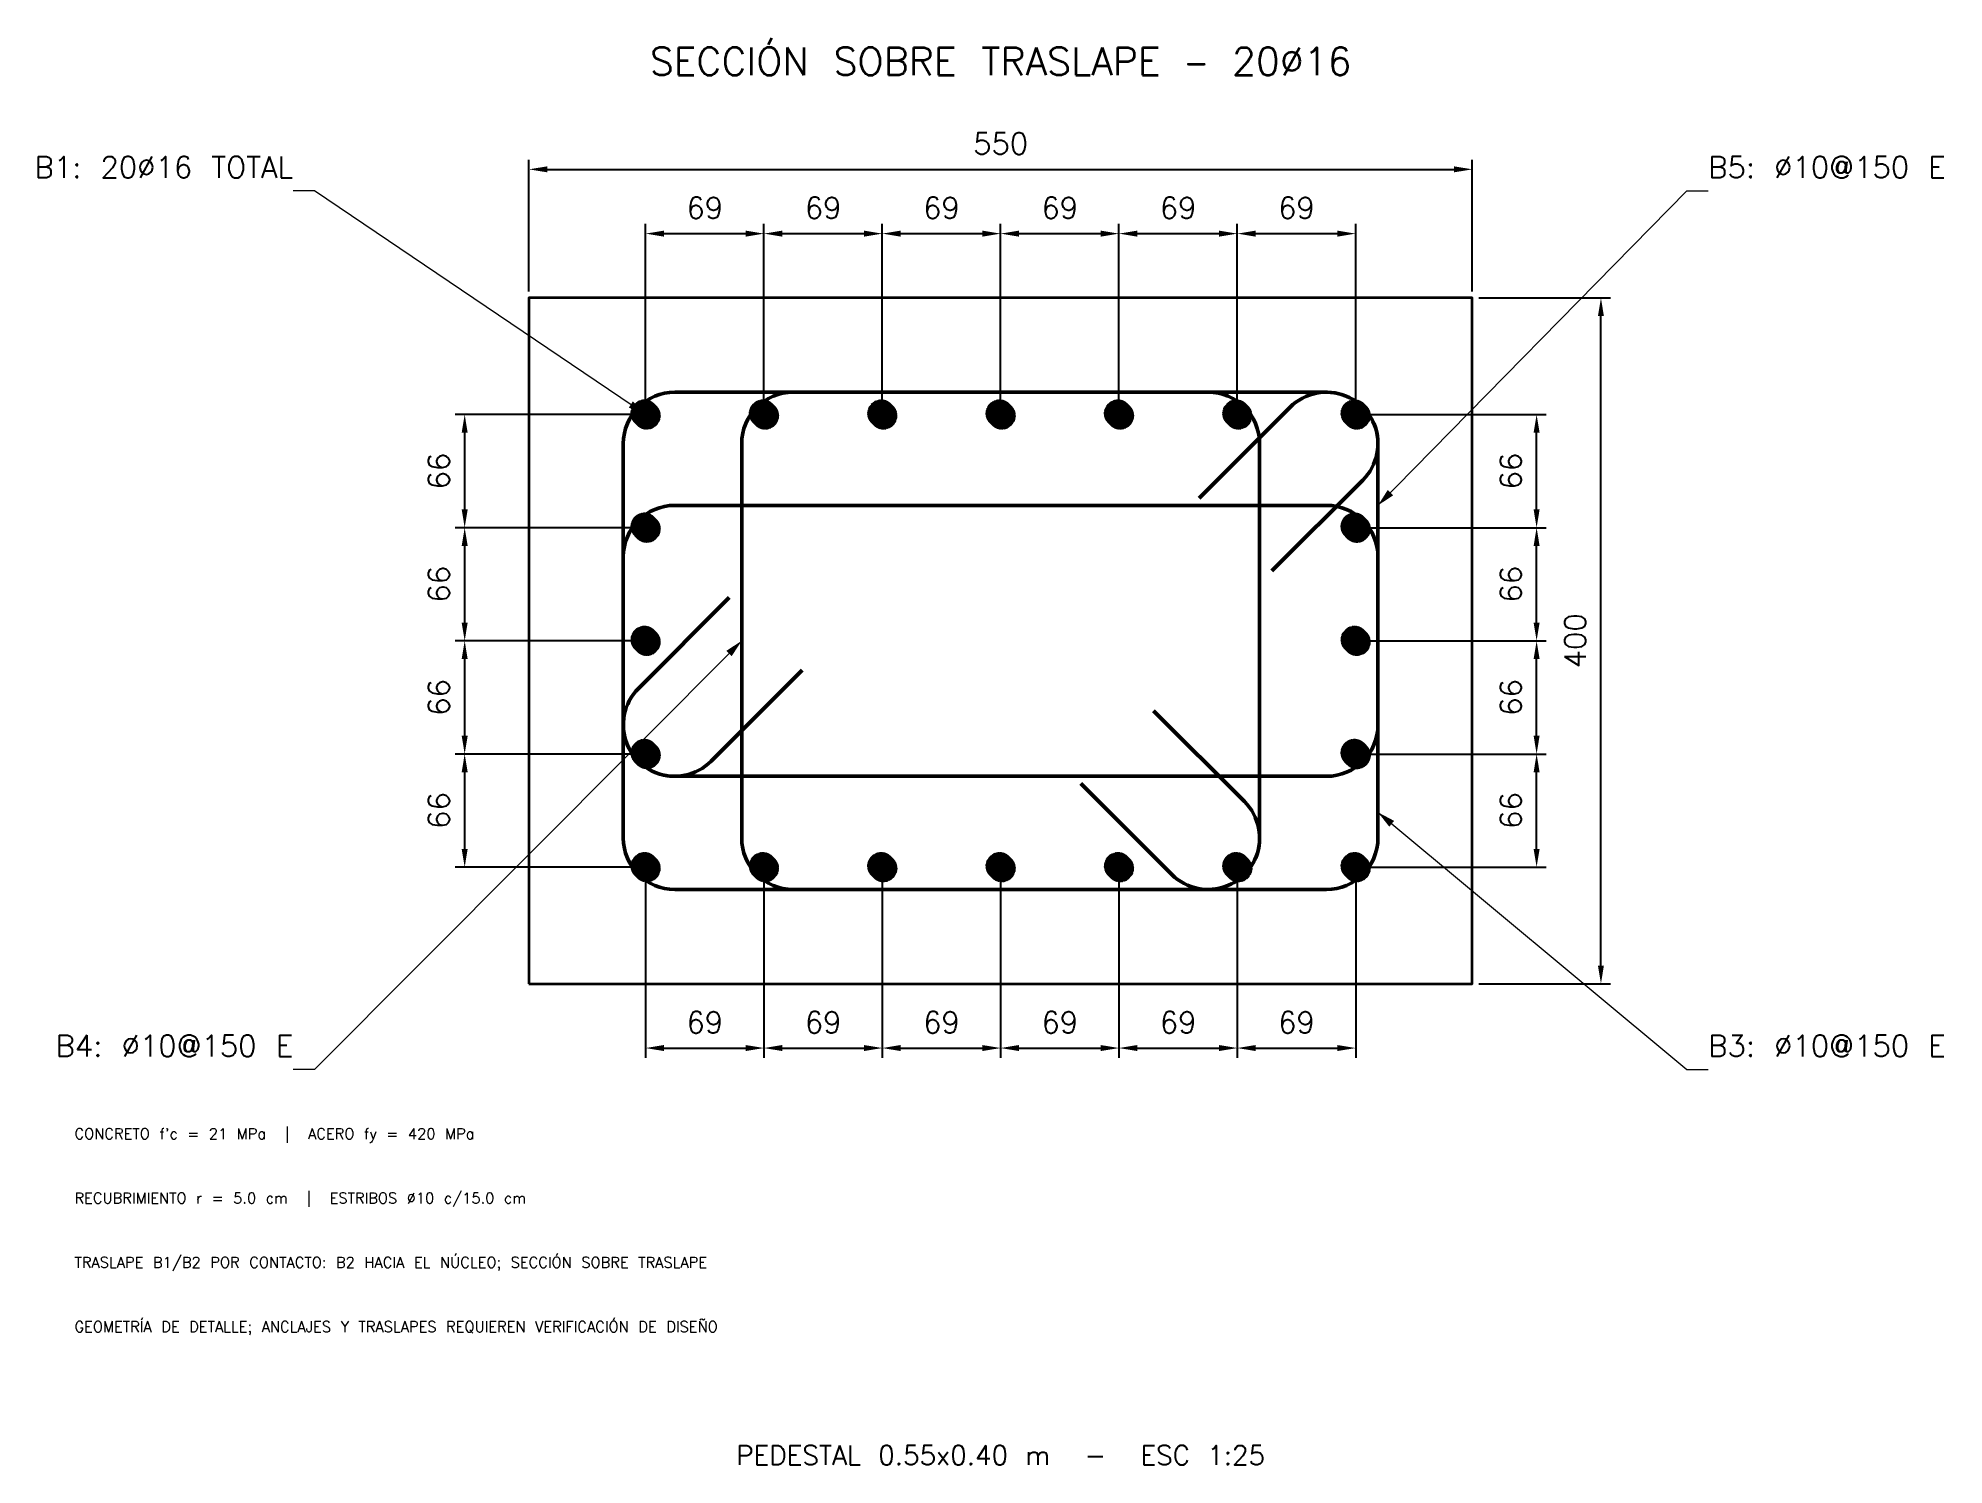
# Model space of a CAD drawing. Header units: millimetres. Extents: x -561 to 550, y -481 to 352.
import ezdxf
from ezdxf.enums import TextEntityAlignment as Align

# ---------------------------------------------------------------- set-up
doc = ezdxf.new("R2010")
doc.units = ezdxf.units.MM
doc.header["$LTSCALE"] = 8.333333
for name, color, linetype, lineweight in [('ACERO', 2, 'Continuous', 50), ('ACOTADO', 3, 'Continuous', 18), ('CONCRETO', 7, 'Continuous', 35), ('TEXTOS', 4, 'Continuous', 18)]:
    doc.layers.add(name, color=color, linetype=linetype, lineweight=lineweight)
doc.styles.add('ING', font='txt.shx')
doc.dimstyles.new('ING', dxfattribs={"dimtxt": 12.5, "dimasz": 10.625, "dimexe": 5.625, "dimexo": 3.75, "dimgap": 4.375, "dimtad": 1, "dimdec": 0, "dimtxsty": 'ING', "dimcen": 2.5, "dimazin": 3, "dimtfac": 1, "dimtmove": 0, "dimatfit": 3})

msp = doc.modelspace()

# ---------------------------------------------------------------- hatches: boundary and pattern name
at = {"layer": 'ACERO'}
h = msp.add_hatch(dxfattribs=at)
h.set_pattern_fill('SOLID')
edge = h.paths.add_edge_path()
edge.add_arc((-207, 132), 8, 0, 180)
edge.add_arc((-207, 132), 8, 180, 360)
h = msp.add_hatch(dxfattribs=at)
h.set_pattern_fill('SOLID')
edge = h.paths.add_edge_path()
edge.add_arc((-138, 132), 8, 0, 180)
edge.add_arc((-138, 132), 8, 180, 360)
h = msp.add_hatch(dxfattribs=at)
h.set_pattern_fill('SOLID')
edge = h.paths.add_edge_path()
edge.add_arc((-69, 132), 8, 0, 180)
edge.add_arc((-69, 132), 8, 180, 360)
h = msp.add_hatch(dxfattribs=at)
h.set_pattern_fill('SOLID')
edge = h.paths.add_edge_path()
edge.add_arc((0, 132), 8, 0, 180)
edge.add_arc((0, 132), 8, 180, 360)
h = msp.add_hatch(dxfattribs=at)
h.set_pattern_fill('SOLID')
edge = h.paths.add_edge_path()
edge.add_arc((69, 132), 8, 0, 180)
edge.add_arc((69, 132), 8, 180, 360)
h = msp.add_hatch(dxfattribs=at)
h.set_pattern_fill('SOLID')
edge = h.paths.add_edge_path()
edge.add_arc((138, 132), 8, 0, 180)
edge.add_arc((138, 132), 8, 180, 360)
h = msp.add_hatch(dxfattribs=at)
h.set_pattern_fill('SOLID')
edge = h.paths.add_edge_path()
edge.add_arc((207, 132), 8, 0, 180)
edge.add_arc((207, 132), 8, 180, 360)
h = msp.add_hatch(dxfattribs=at)
h.set_pattern_fill('SOLID')
edge = h.paths.add_edge_path()
edge.add_arc((-207, 66), 8, 0, 180)
edge.add_arc((-207, 66), 8, 180, 360)
h = msp.add_hatch(dxfattribs=at)
h.set_pattern_fill('SOLID')
edge = h.paths.add_edge_path()
edge.add_arc((207, 66), 8, 0, 180)
edge.add_arc((207, 66), 8, 180, 360)
h = msp.add_hatch(dxfattribs=at)
h.set_pattern_fill('SOLID')
edge = h.paths.add_edge_path()
edge.add_arc((-207, 0), 8, 0, 180)
edge.add_arc((-207, 0), 8, 180, 360)
h = msp.add_hatch(dxfattribs=at)
h.set_pattern_fill('SOLID')
edge = h.paths.add_edge_path()
edge.add_arc((207, 0), 8, 0, 180)
edge.add_arc((207, 0), 8, 180, 360)
h = msp.add_hatch(dxfattribs=at)
h.set_pattern_fill('SOLID')
edge = h.paths.add_edge_path()
edge.add_arc((-207, -66), 8, 0, 180)
edge.add_arc((-207, -66), 8, 180, 360)
h = msp.add_hatch(dxfattribs=at)
h.set_pattern_fill('SOLID')
edge = h.paths.add_edge_path()
edge.add_arc((207, -66), 8, 0, 180)
edge.add_arc((207, -66), 8, 180, 360)
h = msp.add_hatch(dxfattribs=at)
h.set_pattern_fill('SOLID')
edge = h.paths.add_edge_path()
edge.add_arc((-207, -132), 8, 0, 180)
edge.add_arc((-207, -132), 8, 180, 360)
h = msp.add_hatch(dxfattribs=at)
h.set_pattern_fill('SOLID')
edge = h.paths.add_edge_path()
edge.add_arc((-138, -132), 8, 0, 180)
edge.add_arc((-138, -132), 8, 180, 360)
h = msp.add_hatch(dxfattribs=at)
h.set_pattern_fill('SOLID')
edge = h.paths.add_edge_path()
edge.add_arc((-69, -132), 8, 0, 180)
edge.add_arc((-69, -132), 8, 180, 360)
h = msp.add_hatch(dxfattribs=at)
h.set_pattern_fill('SOLID')
edge = h.paths.add_edge_path()
edge.add_arc((0, -132), 8, 0, 180)
edge.add_arc((0, -132), 8, 180, 360)
h = msp.add_hatch(dxfattribs=at)
h.set_pattern_fill('SOLID')
edge = h.paths.add_edge_path()
edge.add_arc((69, -132), 8, 0, 180)
edge.add_arc((69, -132), 8, 180, 360)
h = msp.add_hatch(dxfattribs=at)
h.set_pattern_fill('SOLID')
edge = h.paths.add_edge_path()
edge.add_arc((138, -132), 8, 0, 180)
edge.add_arc((138, -132), 8, 180, 360)
h = msp.add_hatch(dxfattribs=at)
h.set_pattern_fill('SOLID')
edge = h.paths.add_edge_path()
edge.add_arc((207, -132), 8, 0, 180)
edge.add_arc((207, -132), 8, 180, 360)

# ---------------------------------------------------------------- linework, layer by layer
for p, q in [((190, 145), (-190, 145)), ((121, 145), (-121, 145)), ((168.8, 136.2), (115.8, 83.2)), ((-220, 115), (-220, -115)), ((-151, 115), (-151, -115)), ((151, -115), (151, 115)), ((220, -115), (220, 115)), ((158.2, 40.8), (211.2, 93.8)), ((190, 79), (-190, 79)), ((-220, 49), (-220, -49)), ((220, -49), (220, 49)), ((-158.2, 25.2), (-211.2, -27.8)), ((-168.8, -70.2), (-115.8, -17.2)), ((142.2, -93.8), (89.2, -40.8)), ((-190, -79), (190, -79)), ((46.8, -83.2), (99.8, -136.2)), ((-190, -145), (190, -145)), ((-121, -145), (121, -145))]:
    msp.add_line(p, q, dxfattribs=at)
for centre, start, end in [((-190, 115), 90, 180), ((-121, 115), 90, 180), ((121, 115), 0, 90), ((190, 115), 0, 135), ((190, 115), -45, 90), ((-190, 49), 90, 180), ((190, 49), 0, 90), ((-190, -49), 135, -90), ((-190, -49), 180, -45), ((190, -49), -90, 0), ((121, -115), -90, 45), ((-190, -115), 180, -90), ((-121, -115), 180, -90), ((121, -115), -135, 0), ((190, -115), -90, 0)]:
    msp.add_arc(centre, 30, start, end, dxfattribs=at)
at = {"layer": 'CONCRETO'}
msp.add_lwpolyline([(-275, -200), (275, -200), (275, 200), (-275, 200)], close=True, dxfattribs=at)
at = {"layer": 'TEXTOS'}
for p, q in [((-400, 262.5), (-412.5, 262.5)), ((-207, 132), (-400, 262.5)), ((220, 79), (400, 262.5)), ((400, 262.5), (412.5, 262.5)), ((-151, 0), (-400, -250)), ((220, -100), (400, -250)), ((-400, -250), (-412.5, -250)), ((400, -250), (412.5, -250))]:
    msp.add_line(p, q, dxfattribs=at)
for points in [[(-207, 132), (-214.4, 139.7), (-216.8, 136)], [(220, 79), (228.9, 84.9), (225.7, 88)], [(-151, 0), (-159.9, -5.8), (-156.8, -8.9)], [(220, -100), (226.6, -108.4), (229.4, -105)]]:
    msp.add_solid(points, dxfattribs=at)

# ---------------------------------------------------------------- texts
at = {"layer": 'TEXTOS', "style": 'ING'}
msp.add_text('SECCIÓN SOBRE TRASLAPE — 20Ø16', height=16.25, dxfattribs=at).set_placement((0, 325), align=Align.BOTTOM_CENTER)
for s, p in [('B1: 20Ø16 TOTAL', (-412.5, 266.2)), ('B4: Ø10@150 E', (-412.5, -246.2))]:
    msp.add_text(s, height=12.5, dxfattribs=at).set_placement(p, align=Align.BOTTOM_RIGHT)
for s, p in [('B5: Ø10@150 E', (412.5, 266.2)), ('B3: Ø10@150 E', (412.5, -246.2))]:
    msp.add_text(s, height=12.5, dxfattribs=at).set_placement(p, align=Align.BOTTOM_LEFT)
for s, p in [("CONCRETO f'c = 21 MPa  |  ACERO fy = 420 MPa", (-540, -287.5)), ('RECUBRIMIENTO r = 5.0 cm  |  ESTRIBOS Ø10 c/15.0 cm', (-540, -325)), ('TRASLAPE B1/B2 POR CONTACTO: B2 HACIA EL NÚCLEO; SECCIÓN SOBRE TRASLAPE', (-540, -362.5)), ('GEOMETRÍA DE DETALLE; ANCLAJES Y TRASLAPES REQUIEREN VERIFICACIÓN DE DISEÑO', (-540, -400))]:
    msp.add_text(s, height=6.25, dxfattribs=at).set_placement(p, align=Align.MIDDLE_LEFT)
msp.add_text('PEDESTAL 0.55x0.40 m  -  ESC 1:25', height=11.25, dxfattribs=at).set_placement((0, -475), align=Align.MIDDLE_CENTER)

# ---------------------------------------------------------------- dimensions: what is measured, and where the dimension line sits
at = {"layer": 'ACOTADO'}
for base, p1, p2, text in [((-275, 275), (-275, 200), (275, 200), '550'), ((-207, 237.5), (-207, 132), (-138, 132), '69'), ((-138, 237.5), (-138, 132), (-69, 132), '69'), ((-69, 237.5), (-69, 132), (0, 132), '69'), ((0, 237.5), (0, 132), (69, 132), '69'), ((69, 237.5), (69, 132), (138, 132), '69'), ((138, 237.5), (138, 132), (207, 132), '69'), ((-207, -237.5), (-207, -132), (-138, -132), '69'), ((-138, -237.5), (-138, -132), (-69, -132), '69'), ((-69, -237.5), (-69, -132), (0, -132), '69'), ((0, -237.5), (0, -132), (69, -132), '69'), ((69, -237.5), (69, -132), (138, -132), '69'), ((138, -237.5), (138, -132), (207, -132), '69')]:
    msp.add_linear_dim(base=base, p1=p1, p2=p2, text=text, dimstyle='ING', override={"dimscale": 1, "dimtxt": 12.5, "dimasz": 10.625, "dimexe": 5.625, "dimexo": 3.75, "dimgap": 8.75, "dimtad": 1, "dimtih": 0, "dimtoh": 0, "dimtofl": 1}, dxfattribs=at).render()
for base, p1, p2, text in [((350, -200), (275, -200), (275, 200), '400'), ((-312.5, 66), (-207, 66), (-207, 132), '66'), ((312.5, 66), (207, 66), (207, 132), '66'), ((-312.5, 0), (-207, 0), (-207, 66), '66'), ((312.5, 0), (207, 0), (207, 66), '66'), ((-312.5, -66), (-207, -66), (-207, 0), '66'), ((312.5, -66), (207, -66), (207, 0), '66'), ((-312.5, -132), (-207, -132), (-207, -66), '66'), ((312.5, -132), (207, -132), (207, -66), '66')]:
    msp.add_linear_dim(base=base, p1=p1, p2=p2, angle=90, text=text, dimstyle='ING', override={"dimscale": 1, "dimtxt": 12.5, "dimasz": 10.625, "dimexe": 5.625, "dimexo": 3.75, "dimgap": 8.75, "dimtad": 1, "dimtih": 0, "dimtoh": 0, "dimtofl": 1}, dxfattribs=at).render()

doc.saveas('drawing.dxf')
